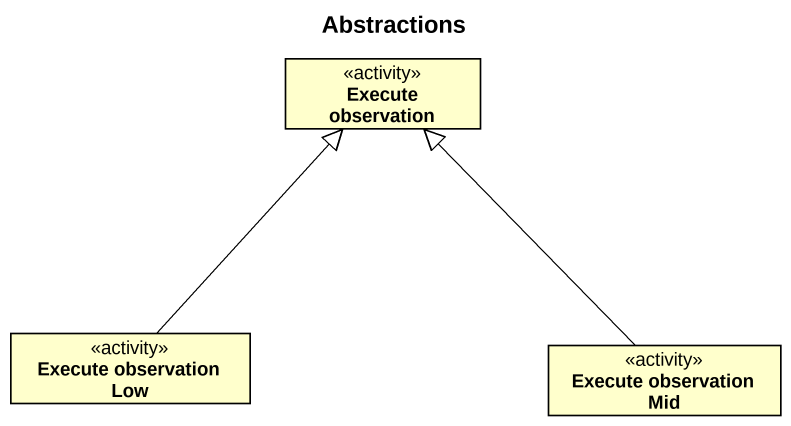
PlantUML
@startuml
title Abstractions
hide circle
hide empty members
class "Execute observation" as Execute_observation <<activity>>
class "Execute observation Low" as Execute_observation_Low <<activity>>
class "Execute observation Mid" as Execute_observation_Mid <<activity>>
Execute_observation_Low -up-|> Execute_observation
Execute_observation_Mid -up-|> Execute_observation
@enduml
